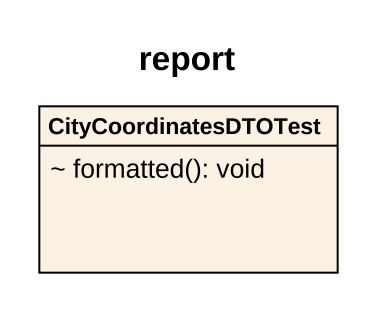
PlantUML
@startuml
title report
hide circle
hide empty members
skinparam classAttributeIconSize 0
class CityCoordinatesDTOTest {
  ~ formatted(): void
}
@enduml
